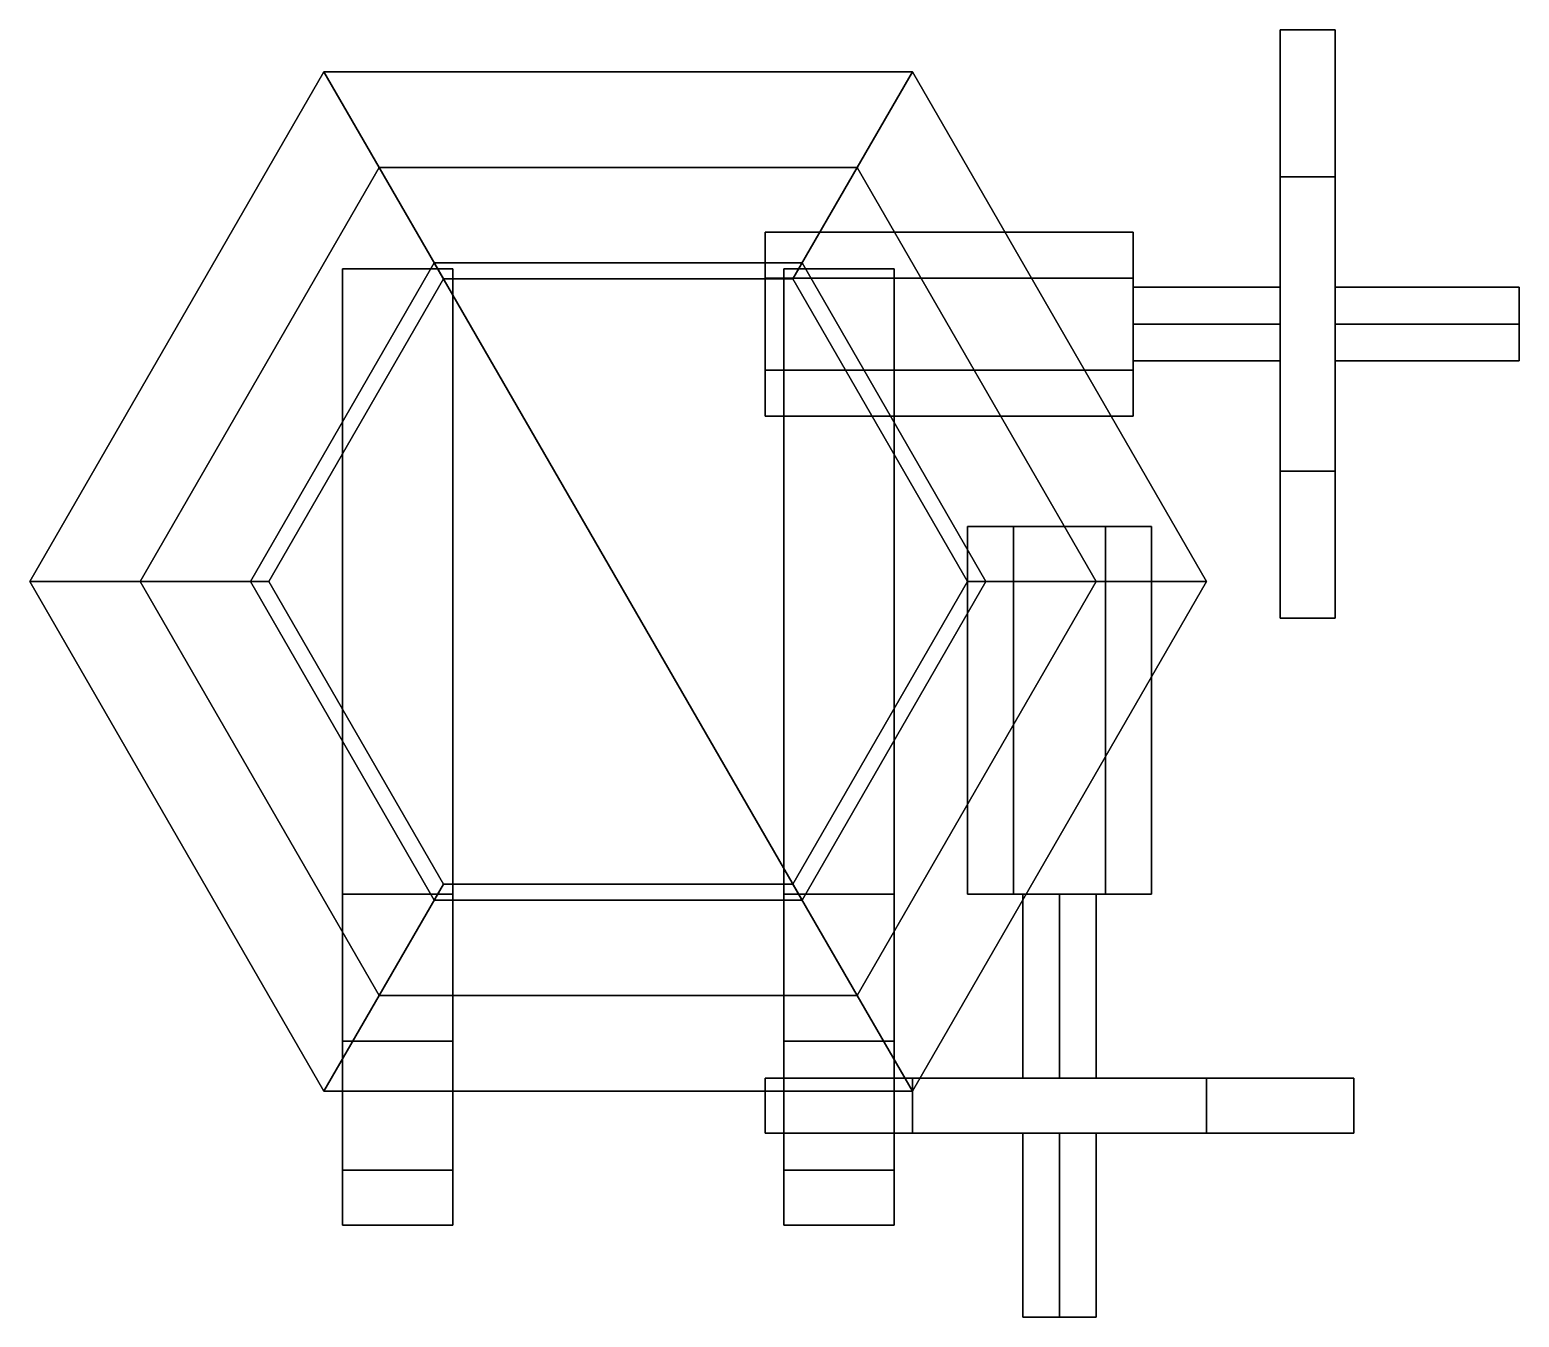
# Model space of a CAD drawing. Extents: x -0.32 to 0.49, y -0.4 to 0.3.
import ezdxf

# ---------------------------------------------------------------- set-up
doc = ezdxf.new("R2010")
doc.units = 0
doc.layers.add('MOUNT', color=2, linetype='CONTINUOUS')

msp = doc.modelspace()

# ---------------------------------------------------------------- linework, layer by layer
at = {"layer": 'MOUNT'}
for points in [[(0.39, 0.22, 2.75856), (0.39, 0.3, 2.62), (0.36, 0.3, 2.62), (0.36, 0.22, 2.75856)], [(0.39, 0.3, 2.62), (0.39, 0.22, 2.48144), (0.36, 0.22, 2.48144), (0.36, 0.3, 2.62)], [(0.36, 0.06, 2.75856), (0.36, 0.22, 2.75856), (0.36, 0.3, 2.62), (0.36, -0.02, 2.62)], [(0.36, -0.02, 2.62), (0.36, 0.3, 2.62), (0.36, 0.22, 2.48144), (0.36, 0.06, 2.48144)], [(0.39, -0.02, 2.62), (0.39, 0.3, 2.62), (0.39, 0.22, 2.75856), (0.39, 0.06, 2.75856)], [(0.39, 0.06, 2.48144), (0.39, 0.22, 2.48144), (0.39, 0.3, 2.62), (0.39, -0.02, 2.62)], [(-0.16, 0.27713, 1.87), (-0.32, 0, 1.87), (-0.26, 0, 1.94), (-0.13, 0.22517, 1.94)], [(-0.16, 0.27713, 1.56), (-0.32, 0, 1.56), (-0.32, 0, 1.87), (-0.16, 0.27713, 1.87)], [(0.16, 0.27713, 1.87), (-0.16, 0.27713, 1.87), (-0.13, 0.22517, 1.94), (0.13, 0.22517, 1.94)], [(0.16, 0.27713, 1.56), (-0.16, 0.27713, 1.56), (-0.16, 0.27713, 1.87), (0.16, 0.27713, 1.87)], [(0.32, 0, 1.87), (0.16, 0.27713, 1.87), (0.13, 0.22517, 1.94), (0.26, 0, 1.94)], [(0.32, 0, 1.56), (0.16, 0.27713, 1.56), (0.16, 0.27713, 1.87), (0.32, 0, 1.87)], [(-0.13, 0.22517, 1.94), (-0.26, 0, 1.94), (-0.19, 0, 2.35), (-0.095, 0.16454, 2.35)], [(0.13, 0.22517, 1.94), (-0.13, 0.22517, 1.94), (-0.095, 0.16454, 2.35), (0.095, 0.16454, 2.35)], [(0.26, 0, 1.94), (0.13, 0.22517, 1.94), (0.095, 0.16454, 2.35), (0.19, 0, 2.35)], [(0.39, 0.06, 2.75856), (0.39, 0.22, 2.75856), (0.36, 0.22, 2.75856), (0.36, 0.06, 2.75856)], [(0.39, 0.22, 2.48144), (0.39, 0.06, 2.48144), (0.36, 0.06, 2.48144), (0.36, 0.22, 2.48144)], [(0.28, 0.165, 2.6633), (0.28, 0.19, 2.62), (0.08, 0.19, 2.62), (0.08, 0.165, 2.6633)], [(0.28, 0.19, 2.62), (0.28, 0.165, 2.5767), (0.08, 0.165, 2.5767), (0.08, 0.19, 2.62)], [(0.08, 0.115, 2.6633), (0.08, 0.165, 2.6633), (0.08, 0.19, 2.62), (0.08, 0.09, 2.62)], [(0.08, 0.09, 2.62), (0.08, 0.19, 2.62), (0.08, 0.165, 2.5767), (0.08, 0.115, 2.5767)], [(0.28, 0.09, 2.62), (0.28, 0.19, 2.62), (0.28, 0.165, 2.6633), (0.28, 0.115, 2.6633)], [(0.28, 0.115, 2.5767), (0.28, 0.165, 2.5767), (0.28, 0.19, 2.62), (0.28, 0.09, 2.62)], [(-0.1, 0.17321, 2.38), (-0.2, 0, 2.38), (-0.2, 0, 2.61), (-0.1, 0.17321, 2.61)], [(-0.095, 0.16454, 2.35), (-0.19, 0, 2.35), (-0.2, 0, 2.38), (-0.1, 0.17321, 2.38)], [(-0.2, 0, 2.61), (-0.1, -0.17321, 2.61), (0.1, -0.17321, 2.61), (-0.1, 0.17321, 2.61)], [(0.1, 0.17321, 2.38), (-0.1, 0.17321, 2.38), (-0.1, 0.17321, 2.61), (0.1, 0.17321, 2.61)], [(0.095, 0.16454, 2.35), (-0.095, 0.16454, 2.35), (-0.1, 0.17321, 2.38), (0.1, 0.17321, 2.38)], [(-0.1, 0.17321, 2.61), (0.1, -0.17321, 2.61), (0.2, 0, 2.61), (0.1, 0.17321, 2.61)], [(0.19, 0, 2.35), (0.095, 0.16454, 2.35), (0.1, 0.17321, 2.38), (0.2, 0, 2.38)], [(0.2, 0, 2.38), (0.1, 0.17321, 2.38), (0.1, 0.17321, 2.61), (0.2, 0, 2.61)], [(-0.09, -0.25, 3.03), (-0.09, 0.17, 2.61), (-0.15, 0.17, 2.61), (-0.15, -0.25, 3.03)], [(-0.15, 0.17, 2.61), (-0.15, -0.17, 2.61), (-0.15, -0.35, 2.93), (-0.15, -0.25, 3.03)], [(-0.09, 0.17, 2.61), (-0.09, -0.17, 2.61), (-0.15, -0.17, 2.61), (-0.15, 0.17, 2.61)], [(-0.09, -0.35, 2.93), (-0.09, -0.17, 2.61), (-0.09, 0.17, 2.61), (-0.09, -0.25, 3.03)], [(0.28, 0.115, 2.6633), (0.28, 0.165, 2.6633), (0.08, 0.165, 2.6633), (0.08, 0.115, 2.6633)], [(0.28, 0.165, 2.5767), (0.28, 0.115, 2.5767), (0.08, 0.115, 2.5767), (0.08, 0.165, 2.5767)], [(0.09, 0.17, 2.61), (0.09, -0.17, 2.61), (0.09, -0.35, 2.93), (0.09, -0.25, 3.03)], [(0.15, -0.25, 3.03), (0.15, 0.17, 2.61), (0.09, 0.17, 2.61), (0.09, -0.25, 3.03)], [(0.15, 0.17, 2.61), (0.15, -0.17, 2.61), (0.09, -0.17, 2.61), (0.09, 0.17, 2.61)], [(0.15, -0.35, 2.93), (0.15, -0.17, 2.61), (0.15, 0.17, 2.61), (0.15, -0.25, 3.03)], [(0.36, 0.14, 2.64), (0.36, 0.16, 2.62), (0.28, 0.16, 2.62), (0.28, 0.14, 2.64)], [(0.36, 0.16, 2.62), (0.36, 0.14, 2.6), (0.28, 0.14, 2.6), (0.28, 0.16, 2.62)], [(0.49, 0.14, 2.74), (0.49, 0.16, 2.72), (0.39, 0.16, 2.72), (0.39, 0.14, 2.74)], [(0.49, 0.16, 2.72), (0.49, 0.14, 2.7), (0.39, 0.14, 2.7), (0.39, 0.16, 2.72)], [(0.49, 0.12, 2.72), (0.49, 0.14, 2.7), (0.49, 0.16, 2.72), (0.49, 0.14, 2.74)], [(0.36, 0.12, 2.62), (0.36, 0.14, 2.64), (0.28, 0.14, 2.64), (0.28, 0.12, 2.62)], [(0.36, 0.14, 2.6), (0.36, 0.12, 2.62), (0.28, 0.12, 2.62), (0.28, 0.14, 2.6)], [(0.49, 0.12, 2.72), (0.49, 0.14, 2.74), (0.39, 0.14, 2.74), (0.39, 0.12, 2.72)], [(0.49, 0.14, 2.7), (0.49, 0.12, 2.72), (0.39, 0.12, 2.72), (0.39, 0.14, 2.7)], [(0.28, 0.09, 2.62), (0.28, 0.115, 2.6633), (0.08, 0.115, 2.6633), (0.08, 0.09, 2.62)], [(0.28, 0.115, 2.5767), (0.28, 0.09, 2.62), (0.08, 0.09, 2.62), (0.08, 0.115, 2.5767)], [(0.39, -0.02, 2.62), (0.39, 0.06, 2.75856), (0.36, 0.06, 2.75856), (0.36, -0.02, 2.62)], [(0.39, 0.06, 2.48144), (0.39, -0.02, 2.62), (0.36, -0.02, 2.62), (0.36, 0.06, 2.48144)], [(0.265, 0.03, 2.4667), (0.215, 0.03, 2.4667), (0.19, 0.03, 2.51), (0.29, 0.03, 2.51)], [(0.29, 0.03, 2.51), (0.19, 0.03, 2.51), (0.215, 0.03, 2.5533), (0.265, 0.03, 2.5533)], [(0.19, 0.03, 2.51), (0.215, 0.03, 2.4667), (0.215, -0.17, 2.4667), (0.19, -0.17, 2.51)], [(0.215, 0.03, 2.5533), (0.19, 0.03, 2.51), (0.19, -0.17, 2.51), (0.215, -0.17, 2.5533)], [(0.215, 0.03, 2.4667), (0.265, 0.03, 2.4667), (0.265, -0.17, 2.4667), (0.215, -0.17, 2.4667)], [(0.265, 0.03, 2.5533), (0.215, 0.03, 2.5533), (0.215, -0.17, 2.5533), (0.265, -0.17, 2.5533)], [(0.265, 0.03, 2.4667), (0.29, 0.03, 2.51), (0.29, -0.17, 2.51), (0.265, -0.17, 2.4667)], [(0.29, 0.03, 2.51), (0.265, 0.03, 2.5533), (0.265, -0.17, 2.5533), (0.29, -0.17, 2.51)], [(-0.32, 0, 1.87), (-0.16, -0.27713, 1.87), (-0.13, -0.22517, 1.94), (-0.26, 0, 1.94)], [(-0.32, 0, 1.56), (-0.16, -0.27713, 1.56), (-0.16, -0.27713, 1.87), (-0.32, 0, 1.87)], [(-0.26, 0, 1.94), (-0.13, -0.22517, 1.94), (-0.095, -0.16454, 2.35), (-0.19, 0, 2.35)], [(-0.2, 0, 2.38), (-0.1, -0.17321, 2.38), (-0.1, -0.17321, 2.61), (-0.2, 0, 2.61)], [(-0.19, 0, 2.35), (-0.095, -0.16454, 2.35), (-0.1, -0.17321, 2.38), (-0.2, 0, 2.38)], [(0.095, -0.16454, 2.35), (0.19, 0, 2.35), (0.2, 0, 2.38), (0.1, -0.17321, 2.38)], [(0.13, -0.22517, 1.94), (0.26, 0, 1.94), (0.19, 0, 2.35), (0.095, -0.16454, 2.35)], [(0.1, -0.17321, 2.38), (0.2, 0, 2.38), (0.2, 0, 2.61), (0.1, -0.17321, 2.61)], [(0.16, -0.27713, 1.87), (0.32, 0, 1.87), (0.26, 0, 1.94), (0.13, -0.22517, 1.94)], [(0.16, -0.27713, 1.56), (0.32, 0, 1.56), (0.32, 0, 1.87), (0.16, -0.27713, 1.87)], [(-0.15, -0.35, 2.93), (-0.15, -0.17, 2.61), (-0.09, -0.17, 2.61), (-0.09, -0.35, 2.93)], [(-0.13, -0.22517, 1.94), (0.13, -0.22517, 1.94), (0.095, -0.16454, 2.35), (-0.095, -0.16454, 2.35)], [(-0.095, -0.16454, 2.35), (0.095, -0.16454, 2.35), (0.1, -0.17321, 2.38), (-0.1, -0.17321, 2.38)], [(0.09, -0.35, 2.93), (0.09, -0.17, 2.61), (0.15, -0.17, 2.61), (0.15, -0.35, 2.93)], [(0.29, -0.17, 2.51), (0.19, -0.17, 2.51), (0.215, -0.17, 2.4667), (0.265, -0.17, 2.4667)], [(0.265, -0.17, 2.5533), (0.215, -0.17, 2.5533), (0.19, -0.17, 2.51), (0.29, -0.17, 2.51)], [(0.22, -0.27, 2.51), (0.24, -0.27, 2.53), (0.24, -0.17, 2.53), (0.22, -0.17, 2.51)], [(0.24, -0.27, 2.49), (0.22, -0.27, 2.51), (0.22, -0.17, 2.51), (0.24, -0.17, 2.49)], [(0.24, -0.27, 2.53), (0.26, -0.27, 2.51), (0.26, -0.17, 2.51), (0.24, -0.17, 2.53)], [(0.26, -0.27, 2.51), (0.24, -0.27, 2.49), (0.24, -0.17, 2.49), (0.26, -0.17, 2.51)], [(-0.1, -0.17321, 2.38), (0.1, -0.17321, 2.38), (0.1, -0.17321, 2.61), (-0.1, -0.17321, 2.61)], [(-0.16, -0.27713, 1.87), (0.16, -0.27713, 1.87), (0.13, -0.22517, 1.94), (-0.13, -0.22517, 1.94)], [(-0.15, -0.25, 3.03), (-0.15, -0.35, 2.93), (-0.15, -0.35, 3), (-0.15, -0.32, 3.03)], [(-0.09, -0.32, 3.03), (-0.09, -0.25, 3.03), (-0.15, -0.25, 3.03), (-0.15, -0.32, 3.03)], [(-0.09, -0.35, 3), (-0.09, -0.35, 2.93), (-0.09, -0.25, 3.03), (-0.09, -0.32, 3.03)], [(0.15, -0.32, 3.03), (0.15, -0.25, 3.03), (0.09, -0.25, 3.03), (0.09, -0.32, 3.03)], [(0.09, -0.25, 3.03), (0.09, -0.35, 2.93), (0.09, -0.35, 3), (0.09, -0.32, 3.03)], [(0.15, -0.35, 3), (0.15, -0.35, 2.93), (0.15, -0.25, 3.03), (0.15, -0.32, 3.03)], [(0.08, -0.3, 2.51), (0.16, -0.3, 2.64856), (0.16, -0.27, 2.64856), (0.08, -0.27, 2.51)], [(0.16, -0.3, 2.37144), (0.08, -0.3, 2.51), (0.08, -0.27, 2.51), (0.16, -0.27, 2.37144)], [(0.16, -0.27, 2.64856), (0.32, -0.27, 2.64856), (0.4, -0.27, 2.51), (0.08, -0.27, 2.51)], [(0.08, -0.27, 2.51), (0.4, -0.27, 2.51), (0.32, -0.27, 2.37144), (0.16, -0.27, 2.37144)], [(0.16, -0.3, 2.64856), (0.32, -0.3, 2.64856), (0.32, -0.27, 2.64856), (0.16, -0.27, 2.64856)], [(0.32, -0.3, 2.37144), (0.16, -0.3, 2.37144), (0.16, -0.27, 2.37144), (0.32, -0.27, 2.37144)], [(0.32, -0.3, 2.64856), (0.4, -0.3, 2.51), (0.4, -0.27, 2.51), (0.32, -0.27, 2.64856)], [(0.4, -0.3, 2.51), (0.32, -0.3, 2.37144), (0.32, -0.27, 2.37144), (0.4, -0.27, 2.51)], [(-0.16, -0.27713, 1.56), (0.16, -0.27713, 1.56), (0.16, -0.27713, 1.87), (-0.16, -0.27713, 1.87)], [(0.08, -0.3, 2.51), (0.4, -0.3, 2.51), (0.32, -0.3, 2.64856), (0.16, -0.3, 2.64856)], [(0.16, -0.3, 2.37144), (0.32, -0.3, 2.37144), (0.4, -0.3, 2.51), (0.08, -0.3, 2.51)], [(0.22, -0.4, 2.61), (0.24, -0.4, 2.63), (0.24, -0.3, 2.63), (0.22, -0.3, 2.61)], [(0.24, -0.4, 2.59), (0.22, -0.4, 2.61), (0.22, -0.3, 2.61), (0.24, -0.3, 2.59)], [(0.24, -0.4, 2.63), (0.26, -0.4, 2.61), (0.26, -0.3, 2.61), (0.24, -0.3, 2.63)], [(0.26, -0.4, 2.61), (0.24, -0.4, 2.59), (0.24, -0.3, 2.59), (0.26, -0.3, 2.61)], [(-0.15, -0.32, 3.03), (-0.15, -0.35, 3), (-0.09, -0.35, 3), (-0.09, -0.32, 3.03)], [(0.09, -0.32, 3.03), (0.09, -0.35, 3), (0.15, -0.35, 3), (0.15, -0.32, 3.03)], [(-0.15, -0.35, 3), (-0.15, -0.35, 2.93), (-0.09, -0.35, 2.93), (-0.09, -0.35, 3)], [(0.09, -0.35, 3), (0.09, -0.35, 2.93), (0.15, -0.35, 2.93), (0.15, -0.35, 3)], [(0.22, -0.4, 2.61), (0.24, -0.4, 2.59), (0.26, -0.4, 2.61), (0.24, -0.4, 2.63)]]:
    msp.add_3dface(points, dxfattribs=at)

doc.saveas('drawing.dxf')
